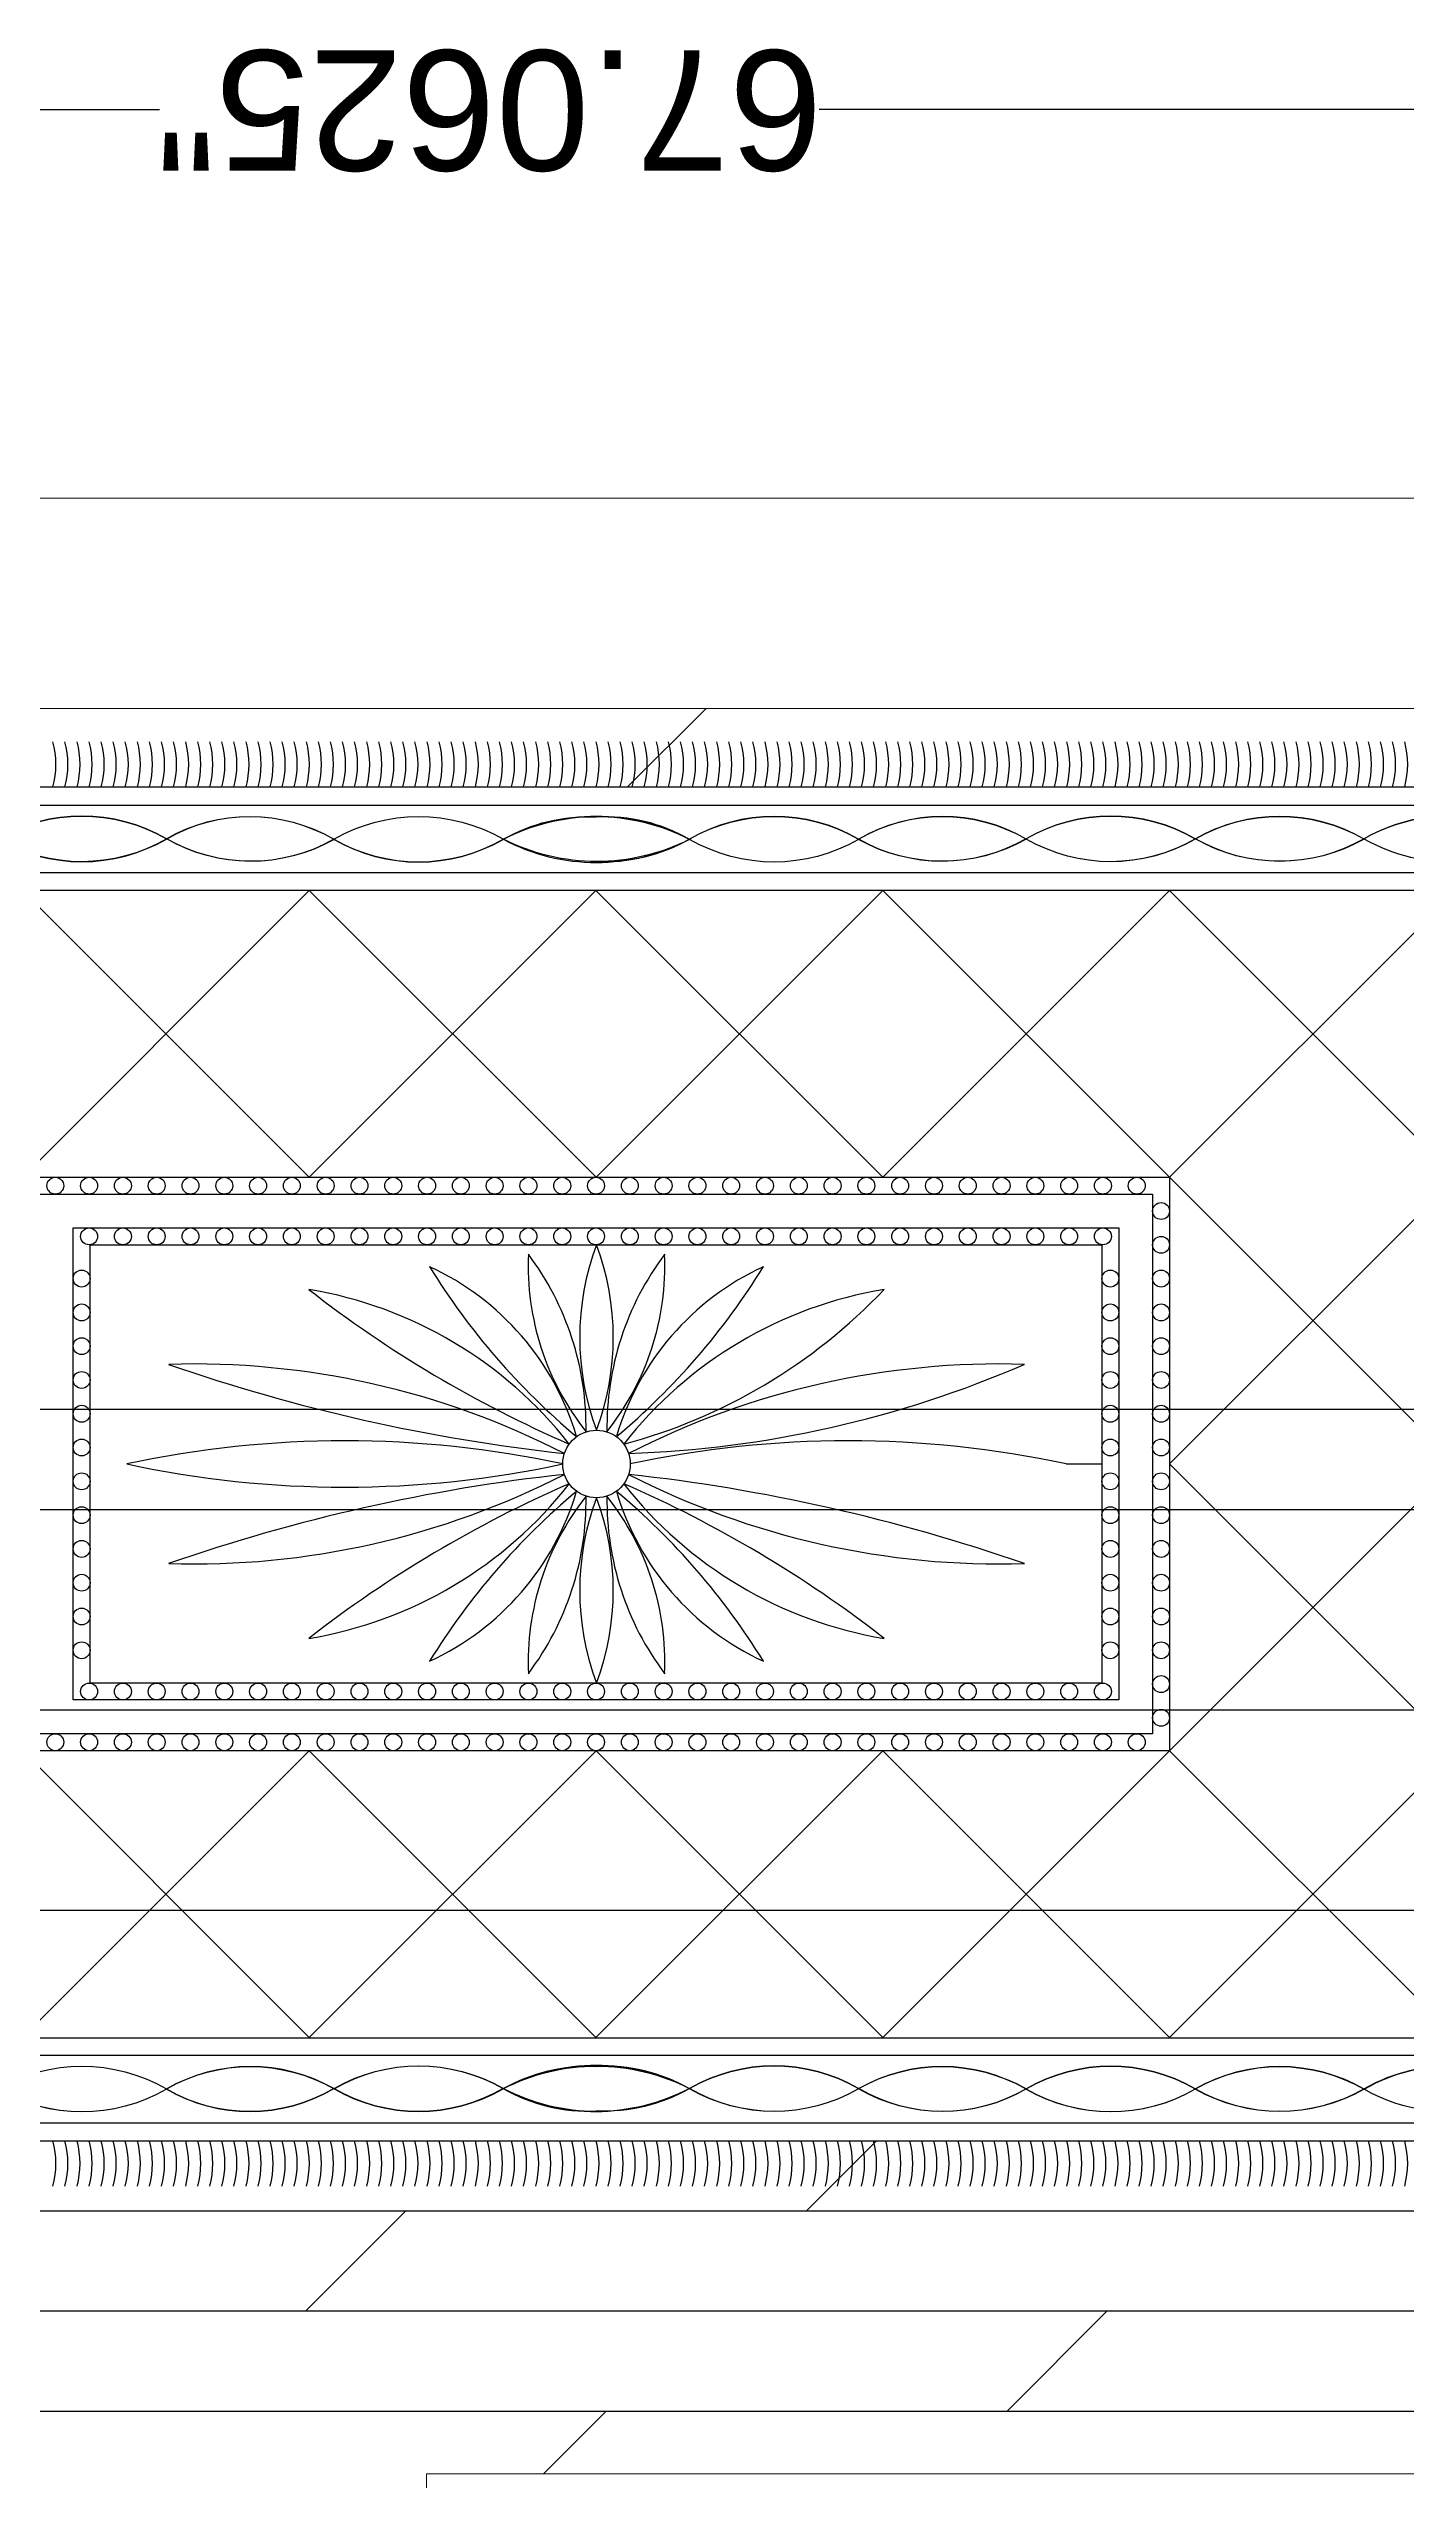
# Model space of a CAD drawing. Header units: inches. Extents: x -813 to 82, y -70 to 268.
# Drawn here: x -140.3 to -106.4, y 201.3 to 262 of the extents above; entities that cross this region are included whole.
import ezdxf

# ---------------------------------------------------------------- set-up
doc = ezdxf.new("R2010")
doc.units = ezdxf.units.IN
doc.header["$MEASUREMENT"] = 0
doc.layers.get('Defpoints').update_dxf_attribs({"color": 6})
doc.layers.add('Entry', color=1, linetype='Continuous', lineweight=0)
doc.layers.add('Furniture', color=4, linetype='Continuous', lineweight=0)
doc.layers.add('Golden', color=7, linetype='Continuous', lineweight=0, true_color=0xefe861)
for name, color, linetype in [('Hatch 01_UC', 7, 'Continuous'), ('RA-AP-02$0$FLPT', 30, 'Continuous'), ('Rugs', 201, 'Continuous'), ('S-DIM', 7, 'Continuous')]:
    doc.layers.add(name, color=color, linetype=linetype)
doc.layers.add('Walls', color=3, linetype='Continuous', plot=False)
doc.styles.get("Standard").update_dxf_attribs({"font": 'arial.ttf'})
doc.dimstyles.get("Standard").update_dxf_attribs({"dimtxt": 0.18, "dimasz": 0.18, "dimexe": 0.18, "dimexo": 0.0625, "dimgap": 0.09, "dimtad": 0, "dimtih": 1, "dimtoh": 1, "dimdec": 4, "dimzin": 1, "dimdsep": 46, "dimtxsty": 'Standard', "dimcen": 0.09, "dimadec": 0, "dimazin": 0, "dimtfac": 1, "dimtdec": 4, "dimtofl": 0, "dimtmove": 0, "dimatfit": 3, "dimfxl": 1, "dimtolj": 1, "dimtzin": 0, "dimarcsym": 0})

# ---------------------------------------------------------------- blocks, each defined once
blk = doc.blocks.new('C3')
at = {"layer": 'Golden'}
blk.add_lwpolyline([(-1499.9, 4500.1), (-1499.9, 0), (1499.9, 0), (1499.9, 4500.1), (-1499.9, 4500.1)], dxfattribs=at)
blk = doc.blocks.new('A$C4AB51BEB')
at = {"layer": 'RA-AP-02$0$FLPT', "color": 44}
for p, q in [((1.5568, -3.475), (-1.5552, -3.475)), ((1.5268, -3.505), (-1.5252, -3.505)), ((1.4148, -3.617), (-1.4132, -3.617)), ((1.3857, -3.6461), (-1.3841, -3.6461)), ((1.3857, -5.5479), (-1.3841, -5.5479)), ((1.4148, -5.577), (-1.4132, -5.577)), ((1.5568, -5.719), (-1.5552, -5.719)), ((1.5268, -5.689), (-1.5252, -5.689))]:
    blk.add_line(p, q, dxfattribs=at)
at = {"layer": 'RA-AP-02$0$FLPT', "color": 41}
for p, q in [((-1.3841, -4.5564), (-0.4738, -3.6461)), ((-1.3841, -4.0812), (-0.949, -3.6461)), ((-0.9501, -3.6461), (-0.4744, -4.1218)), ((-0.4749, -3.6461), (0.0008, -4.1218)), ((-0.4744, -4.1218), (0.0014, -3.6461)), ((0.0003, -3.6461), (0.476, -4.1218)), ((0.0008, -4.1218), (0.4765, -3.6461)), ((0.4755, -3.6461), (1.3857, -4.5564)), ((0.476, -4.1218), (0.9517, -3.6461)), ((-1.3841, -3.6873), (-0.9495, -4.1218)), ((-1.3841, -4.1625), (-0.9495, -4.597)), ((-1.3841, -5.0315), (-0.9495, -4.597)), ((-0.7783, -4.597), (-0.8375, -4.597)), ((-1.3841, -4.6376), (-0.4738, -5.5479)), ((0.4755, -5.5479), (1.3857, -4.6376)), ((-1.3841, -5.5067), (-0.9495, -5.0722)), ((-0.9501, -5.5479), (-0.4744, -5.0722)), ((-0.4749, -5.5479), (0.0008, -5.0722)), ((-0.4744, -5.0722), (0.0014, -5.5479)), ((0.0003, -5.5479), (0.476, -5.0722)), ((0.0008, -5.0722), (0.4765, -5.5479)), ((0.476, -5.0722), (0.9517, -5.5479)), ((-1.3841, -5.1128), (-0.949, -5.5479))]:
    blk.add_line(p, q, dxfattribs=at)
at = {"layer": 'RA-AP-02$0$FLPT', "color": 32}
for points in [[(-1.4942, -3.5355, -0.208244), (-1.2721, -3.5607, -0.263825), (-0.9921, -3.5607, -0.268498), (-0.7116, -3.561, -0.269722), (-0.4342, -3.5614, -0.27001), (-0.1542, -3.5619, -0.246548), (0.1548, -3.5619, -0.270557), (0.4353, -3.5617, -0.269731), (0.7127, -3.5607, -0.268499), (0.9932, -3.561, -0.266842)], [(0.9932, -5.633, -0.268499), (0.7127, -5.6333, -0.269684), (0.4353, -5.6323, -0.268998), (0.1543, -5.6323, -0.245476), (-0.1537, -5.6323, -0.268499), (-0.4342, -5.6326, -0.269722), (-0.7116, -5.633, -0.268498), (-0.9921, -5.6333, -0.265334), (-1.2716, -5.633, -0.208778), (-1.4942, -5.6585, -0.210272)], [(-1.4692, -4.597, -0.26897), (-1.4689, -4.3192, 0.267949), (-1.4689, -4.0392, -0.267949), (-1.4689, -3.7592, 0.150864), (-1.4322, -3.5981, 0.149963), (-1.2721, -3.5613, -0.267949), (-0.9921, -3.5613, 0.267949), (-0.7121, -3.5613, -0.271815), (-0.4347, -3.5617, -0.265575)], [(-1.4942, -3.5355, -0.208244), (-1.2721, -3.5607, 0.267949), (-0.9921, -3.5607, -0.267949), (-0.7121, -3.5607, 0.267091), (-0.4347, -3.5617)], [(-0.4347, -3.5617, 0.000516), (-0.4342, -3.5614, -0.267949), (-0.1542, -3.5614, 0.144878), (0.0003, -3.5985)], [(-0.4347, -3.5617, -0.000516), (-0.4342, -3.5619, 0.267949), (-0.1542, -3.5619, -0.144878), (0.0003, -3.5248, -0.144878)], [(0.4353, -3.5617, -0.000516), (0.4348, -3.5614, 0.267949), (0.1548, -3.5614, -0.144878), (0.0003, -3.5985)], [(0.4353, -3.5617, 0.000516), (0.4348, -3.5619, -0.267949), (0.1548, -3.5619, 0.144878), (0.0003, -3.5248, 0.144878)], [(1.4338, -3.598, -0.150936), (1.2727, -3.5613, 0.267949), (0.9927, -3.5613, -0.267949), (0.7127, -3.5613, 0.271815), (0.4353, -3.5617, 0.267091), (0.7127, -3.5607, -0.267949), (0.9927, -3.5607, 0.267949), (1.2727, -3.5607, -0.209385), (1.496, -3.5359, 0.209385)], [(0.9927, -3.5613, -0.267949), (0.7127, -3.5613, -0.265582), (0.4348, -3.5614, -0.270489), (0.1543, -3.5617, -0.241137), (-0.1542, -3.5619, -0.267949), (-0.4342, -3.5619, -0.263498), (-0.7121, -3.5613, -0.267949), (-0.9921, -3.5613, -0.265891), (-1.2721, -3.5607, -0.153264), (-1.4322, -3.5981, -0.151385)], [(-1.4322, -5.5959, -0.149963), (-1.2721, -5.6327, -0.265333), (-0.9926, -5.633, -0.268499), (-0.7121, -5.6327, -0.263498), (-0.4342, -5.6321, -0.267949), (-0.1542, -5.6321, -0.237901), (0.1543, -5.6323, -0.268499), (0.4348, -5.6321, -0.265012), (0.7122, -5.633, -0.268508), (0.9927, -5.6327, -0.265886)], [(-1.4692, -4.597, 0.26897), (-1.4689, -4.8748, -0.267949), (-1.4689, -5.1548, 0.267949), (-1.4689, -5.4348, -0.150864), (-1.4322, -5.5959, -0.149963), (-1.2721, -5.6327, 0.267949), (-0.9921, -5.6327, -0.267949), (-0.7121, -5.6327, 0.271815), (-0.4347, -5.6323, 0.265575)], [(-1.4942, -5.6585, 0.208244), (-1.2721, -5.6333, -0.267949), (-0.9921, -5.6333, 0.267949), (-0.7121, -5.6333, -0.267091), (-0.4347, -5.6323)], [(-0.4347, -5.6323, 0.000516), (-0.4342, -5.6321, -0.267949), (-0.1542, -5.6321, 0.144878), (0.0003, -5.6692, 0.144878)], [(-0.4347, -5.6323, -0.000516), (-0.4342, -5.6326, 0.267949), (-0.1542, -5.6326, -0.144878), (0.0003, -5.5955)], [(0.4353, -5.6323, -0.000516), (0.4348, -5.6321, 0.267949), (0.1548, -5.6321, -0.144878), (0.0003, -5.6692, -0.144878)], [(1.4338, -5.596, 0.150936), (1.2727, -5.6327, -0.267949), (0.9927, -5.6327, 0.267949), (0.7127, -5.6327, -0.271815), (0.4353, -5.6323, -0.267091), (0.7127, -5.6333, 0.267949), (0.9927, -5.6333, -0.267949), (1.2727, -5.6333, 0.209385), (1.496, -5.6581, -0.209385)]]:
    blk.add_lwpolyline(points, format="xyb", dxfattribs=at)
at = {"layer": 'RA-AP-02$0$FLPT', "color": 44}
for points in [[(0.9512, -4.1218), (0.9512, -5.0722), (-0.9495, -5.0722), (-0.9495, -4.1218)], [(0.9232, -4.1498), (0.9232, -5.0442), (-0.9215, -5.0442), (-0.9215, -4.1498)], [(0.8672, -4.2058), (0.8672, -4.9882), (-0.8655, -4.9882), (-0.8655, -4.2058)], [(0.8392, -4.2338), (0.8392, -4.9602), (-0.8375, -4.9602), (-0.8375, -4.2338)]]:
    blk.add_lwpolyline(points, close=True, dxfattribs=at)
at = {"layer": 'RA-AP-02$0$FLPT', "color": 41}
for centre, radius in [((-0.8952, -4.1358), 0.014), ((-0.8392, -4.1358), 0.014), ((-0.7832, -4.1358), 0.014), ((-0.7272, -4.1358), 0.014), ((-0.6712, -4.1358), 0.014), ((-0.6152, -4.1358), 0.014), ((-0.5592, -4.1358), 0.014), ((-0.5032, -4.1358), 0.014), ((-0.4472, -4.1358), 0.014), ((-0.3912, -4.1358), 0.014), ((-0.3352, -4.1358), 0.014), ((-0.2792, -4.1358), 0.014), ((-0.2232, -4.1358), 0.014), ((-0.1672, -4.1358), 0.014), ((-0.1112, -4.1358), 0.014), ((-0.0552, -4.1358), 0.014), ((0.0008, -4.1358), 0.014), ((0.0568, -4.1358), 0.014), ((0.1128, -4.1358), 0.014), ((0.1688, -4.1358), 0.014), ((0.2248, -4.1358), 0.014), ((0.2808, -4.1358), 0.014), ((0.3368, -4.1358), 0.014), ((0.3928, -4.1358), 0.014), ((0.4488, -4.1358), 0.014), ((0.5048, -4.1358), 0.014), ((0.5608, -4.1358), 0.014), ((0.6168, -4.1358), 0.014), ((0.6728, -4.1358), 0.014), ((0.7288, -4.1358), 0.014), ((0.7848, -4.1358), 0.014), ((0.8408, -4.1358), 0.014), ((0.8968, -4.1358), 0.014), ((-0.9355, -4.1762), 0.014), ((-0.9355, -4.2322), 0.014), ((-0.8392, -4.2198), 0.014), ((-0.7832, -4.2198), 0.014), ((-0.7272, -4.2198), 0.014), ((-0.6712, -4.2198), 0.014), ((-0.6152, -4.2198), 0.014), ((-0.5592, -4.2198), 0.014), ((-0.5032, -4.2198), 0.014), ((-0.4472, -4.2198), 0.014), ((-0.3912, -4.2198), 0.014), ((-0.3352, -4.2198), 0.014), ((-0.2792, -4.2198), 0.014), ((-0.2232, -4.2198), 0.014), ((-0.1672, -4.2198), 0.014), ((-0.1112, -4.2198), 0.014), ((-0.0552, -4.2198), 0.014), ((0.0008, -4.2198), 0.014), ((0.0568, -4.2198), 0.014), ((0.1128, -4.2198), 0.014), ((0.1688, -4.2198), 0.014), ((0.2248, -4.2198), 0.014), ((0.2808, -4.2198), 0.014), ((0.3368, -4.2198), 0.014), ((0.3928, -4.2198), 0.014), ((0.4488, -4.2198), 0.014), ((0.5048, -4.2198), 0.014), ((0.5608, -4.2198), 0.014), ((0.6168, -4.2198), 0.014), ((0.6728, -4.2198), 0.014), ((0.7288, -4.2198), 0.014), ((0.7848, -4.2198), 0.014), ((0.8408, -4.2198), 0.014), ((-0.9355, -4.2882), 0.014), ((-0.8515, -4.2882), 0.014), ((0.8532, -4.2882), 0.014), ((-0.9355, -4.3442), 0.014), ((-0.8515, -4.3442), 0.014), ((0.8532, -4.3442), 0.014), ((-0.9355, -4.4002), 0.014), ((-0.8515, -4.4002), 0.014), ((0.8532, -4.4002), 0.014), ((-0.9355, -4.4562), 0.014), ((-0.8515, -4.4562), 0.014), ((0.8532, -4.4562), 0.014), ((-0.9355, -4.5122), 0.014), ((-0.8515, -4.5122), 0.014), ((0.8532, -4.5122), 0.014), ((0, -4.597), 0.056), ((-0.9355, -4.5682), 0.014), ((-0.8515, -4.5682), 0.014), ((0.8532, -4.5682), 0.014), ((-0.9355, -4.6242), 0.014), ((-0.8515, -4.6242), 0.014), ((0.8532, -4.6242), 0.014), ((-0.9355, -4.6802), 0.014), ((-0.8515, -4.6802), 0.014), ((0.8532, -4.6802), 0.014), ((-0.9355, -4.7362), 0.014), ((-0.8515, -4.7362), 0.014), ((0.8532, -4.7362), 0.014), ((-0.9355, -4.7922), 0.014), ((-0.8515, -4.7922), 0.014), ((0.8532, -4.7922), 0.014), ((-0.9355, -4.8482), 0.014), ((-0.8515, -4.8482), 0.014), ((0.8532, -4.8482), 0.014), ((-0.9355, -4.9042), 0.014), ((-0.8515, -4.9042), 0.014), ((0.8532, -4.9042), 0.014), ((-0.9355, -4.9602), 0.014), ((-0.8392, -4.9742), 0.014), ((-0.7832, -4.9742), 0.014), ((-0.7272, -4.9742), 0.014), ((-0.6712, -4.9742), 0.014), ((-0.6152, -4.9742), 0.014), ((-0.5592, -4.9742), 0.014), ((-0.5032, -4.9742), 0.014), ((-0.4472, -4.9742), 0.014), ((-0.3912, -4.9742), 0.014), ((-0.3352, -4.9742), 0.014), ((-0.2792, -4.9742), 0.014), ((-0.2232, -4.9742), 0.014), ((-0.1672, -4.9742), 0.014), ((-0.1112, -4.9742), 0.014), ((-0.0552, -4.9742), 0.014), ((0.0008, -4.9742), 0.014), ((0.0568, -4.9742), 0.014), ((0.1128, -4.9742), 0.014), ((0.1688, -4.9742), 0.014), ((0.2248, -4.9742), 0.014), ((0.2808, -4.9742), 0.014), ((0.3368, -4.9742), 0.014), ((0.3928, -4.9742), 0.014), ((0.4488, -4.9742), 0.014), ((0.5048, -4.9742), 0.014), ((0.5608, -4.9742), 0.014), ((0.6168, -4.9742), 0.014), ((0.6728, -4.9742), 0.014), ((0.7288, -4.9742), 0.014), ((0.7848, -4.9742), 0.014), ((0.8408, -4.9742), 0.014), ((-0.9355, -5.0162), 0.014), ((-0.8952, -5.0582), 0.014), ((-0.8392, -5.0582), 0.014), ((-0.7832, -5.0582), 0.014), ((-0.7272, -5.0582), 0.014), ((-0.6712, -5.0582), 0.014), ((-0.6152, -5.0582), 0.014), ((-0.5592, -5.0582), 0.014), ((-0.5032, -5.0582), 0.014), ((-0.4472, -5.0582), 0.014), ((-0.3912, -5.0582), 0.014), ((-0.3352, -5.0582), 0.014), ((-0.2792, -5.0582), 0.014), ((-0.2232, -5.0582), 0.014), ((-0.1672, -5.0582), 0.014), ((-0.1112, -5.0582), 0.014), ((-0.0552, -5.0582), 0.014), ((0.0008, -5.0582), 0.014), ((0.0568, -5.0582), 0.014), ((0.1128, -5.0582), 0.014), ((0.1688, -5.0582), 0.014), ((0.2248, -5.0582), 0.014), ((0.2808, -5.0582), 0.014), ((0.3368, -5.0582), 0.014), ((0.3928, -5.0582), 0.014), ((0.4488, -5.0582), 0.014), ((0.5048, -5.0582), 0.014), ((0.5608, -5.0582), 0.014), ((0.6168, -5.0582), 0.014), ((0.6728, -5.0582), 0.014), ((0.7288, -5.0582), 0.014), ((0.7848, -5.0582), 0.014), ((0.8408, -5.0582), 0.014), ((0.8968, -5.0582), 0.014)]:
    blk.add_circle(centre, radius, dxfattribs=at)
for centre, radius, start, end in [((-1.2011, -3.4375), 0.1431, 164.8107, 195.1893), ((-1.1811, -3.4375), 0.1431, 164.8107, 195.1893), ((-1.1611, -3.4375), 0.1431, 164.8107, 195.1893), ((-1.1411, -3.4375), 0.1431, 164.8107, 195.1893), ((-1.1211, -3.4375), 0.1431, 164.8107, 195.1893), ((-1.1011, -3.4375), 0.1431, 164.8107, 195.1893), ((-1.0811, -3.4375), 0.1431, 164.8107, 195.1893), ((-1.0611, -3.4375), 0.1431, 164.8107, 195.1893), ((-1.0411, -3.4375), 0.1431, 164.8107, 195.1893), ((-1.0211, -3.4375), 0.1431, 164.8107, 195.1893), ((-1.0011, -3.4375), 0.1431, 164.8107, 195.1893), ((-0.9811, -3.4375), 0.1431, 164.8107, 195.1893), ((-0.9611, -3.4375), 0.1431, 164.8107, 195.1893), ((-0.9411, -3.4375), 0.1431, 164.8107, 195.1893), ((-0.9211, -3.4375), 0.1431, 164.8107, 195.1893), ((-0.9011, -3.4375), 0.1431, 164.8107, 195.1893), ((-0.8811, -3.4375), 0.1431, 164.8107, 195.1893), ((-0.8611, -3.4375), 0.1431, 164.8107, 195.1893), ((-0.8411, -3.4375), 0.1431, 164.8107, 195.1893), ((-0.8211, -3.4375), 0.1431, 164.8107, 195.1893), ((-0.8011, -3.4375), 0.1431, 164.8107, 195.1893), ((-0.7811, -3.4375), 0.1431, 164.8107, 195.1893), ((-0.7611, -3.4375), 0.1431, 164.8107, 195.1893), ((-0.7411, -3.4375), 0.1431, 164.8107, 195.1893), ((-0.7211, -3.4375), 0.1431, 164.8107, 195.1893), ((-0.7011, -3.4375), 0.1431, 164.8107, 195.1893), ((-0.6811, -3.4375), 0.1431, 164.8107, 195.1893), ((-0.6611, -3.4375), 0.1431, 164.8107, 195.1893), ((-0.6411, -3.4375), 0.1431, 164.8107, 195.1893), ((-0.6211, -3.4375), 0.1431, 164.8107, 195.1893), ((-0.6011, -3.4375), 0.1431, 164.8107, 195.1893), ((-0.5811, -3.4375), 0.1431, 164.8107, 195.1893), ((-0.5611, -3.4375), 0.1431, 164.8107, 195.1893), ((-0.5411, -3.4375), 0.1431, 164.8107, 195.1893), ((-0.5211, -3.4375), 0.1431, 164.8107, 195.1893), ((-0.5011, -3.4375), 0.1431, 164.8107, 195.1893), ((-0.4811, -3.4375), 0.1431, 164.8107, 195.1893), ((-0.4611, -3.4375), 0.1431, 164.8107, 195.1893), ((-0.4411, -3.4375), 0.1431, 164.8107, 195.1893), ((-0.4211, -3.4375), 0.1431, 164.8107, 195.1893), ((-0.4011, -3.4375), 0.1431, 164.8107, 195.1893), ((-0.3811, -3.4375), 0.1431, 164.8107, 195.1893), ((-0.3611, -3.4375), 0.1431, 164.8107, 195.1893), ((-0.3411, -3.4375), 0.1431, 164.8107, 195.1893), ((-0.3211, -3.4375), 0.1431, 164.8107, 195.1893), ((-0.3011, -3.4375), 0.1431, 164.8107, 195.1893), ((-0.2811, -3.4375), 0.1431, 164.8107, 195.1893), ((-0.2611, -3.4375), 0.1431, 164.8107, 195.1893), ((-0.2411, -3.4375), 0.1431, 164.8107, 195.1893), ((-0.2211, -3.4375), 0.1431, 164.8107, 195.1893), ((-0.2011, -3.4375), 0.1431, 164.8107, 195.1893), ((-0.1811, -3.4375), 0.1431, 164.8107, 195.1893), ((-0.1611, -3.4375), 0.1431, 164.8107, 195.1893), ((-0.1411, -3.4375), 0.1431, 164.8107, 195.1893), ((-0.1211, -3.4375), 0.1431, 164.8107, 195.1893), ((-0.1011, -3.4375), 0.1431, 164.8107, 195.1893), ((-0.0811, -3.4375), 0.1431, 164.8107, 195.1893), ((-0.0611, -3.4375), 0.1431, 164.8107, 195.1893), ((-0.0411, -3.4375), 0.1431, 164.8107, 195.1893), ((-0.0211, -3.4375), 0.1431, 164.8107, 195.1893), ((-0.0011, -3.4375), 0.1431, 164.8107, 195.1893), ((0.0189, -3.4375), 0.1431, 164.8107, 195.1893), ((0.0389, -3.4375), 0.1431, 164.8107, 195.1893), ((0.0589, -3.4375), 0.1431, 164.8107, 195.1893), ((0.0789, -3.4375), 0.1431, 164.8107, 195.1893), ((0.0989, -3.4375), 0.1431, 164.8107, 195.1893), ((0.1189, -3.4375), 0.1431, 164.8107, 195.1893), ((0.1389, -3.4375), 0.1431, 164.8107, 195.1893), ((0.1589, -3.4375), 0.1431, 164.8107, 195.1893), ((0.1789, -3.4375), 0.1431, 164.8107, 195.1893), ((0.1989, -3.4375), 0.1431, 164.8107, 195.1893), ((0.2189, -3.4375), 0.1431, 164.8107, 195.1893), ((0.2389, -3.4375), 0.1431, 164.8107, 195.1893), ((0.2589, -3.4375), 0.1431, 164.8107, 195.1893), ((0.2789, -3.4375), 0.1431, 164.8107, 195.1893), ((0.2989, -3.4375), 0.1431, 164.8107, 195.1893), ((0.3189, -3.4375), 0.1431, 164.8107, 195.1893), ((0.3389, -3.4375), 0.1431, 164.8107, 195.1893), ((0.3589, -3.4375), 0.1431, 164.8107, 195.1893), ((0.3789, -3.4375), 0.1431, 164.8107, 195.1893), ((0.3989, -3.4375), 0.1431, 164.8107, 195.1893), ((0.4189, -3.4375), 0.1431, 164.8107, 195.1893), ((0.4389, -3.4375), 0.1431, 164.8107, 195.1893), ((0.4589, -3.4375), 0.1431, 164.8107, 195.1893), ((0.4789, -3.4375), 0.1431, 164.8107, 195.1893), ((0.4989, -3.4375), 0.1431, 164.8107, 195.1893), ((0.5189, -3.4375), 0.1431, 164.8107, 195.1893), ((0.5389, -3.4375), 0.1431, 164.8107, 195.1893), ((0.5589, -3.4375), 0.1431, 164.8107, 195.1893), ((0.5789, -3.4375), 0.1431, 164.8107, 195.1893), ((0.5989, -3.4375), 0.1431, 164.8107, 195.1893), ((0.6189, -3.4375), 0.1431, 164.8107, 195.1893), ((0.6389, -3.4375), 0.1431, 164.8107, 195.1893), ((0.6589, -3.4375), 0.1431, 164.8107, 195.1893), ((0.6789, -3.4375), 0.1431, 164.8107, 195.1893), ((0.6989, -3.4375), 0.1431, 164.8107, 195.1893), ((0.7189, -3.4375), 0.1431, 164.8107, 195.1893), ((0.7389, -3.4375), 0.1431, 164.8107, 195.1893), ((0.7589, -3.4375), 0.1431, 164.8107, 195.1893), ((0.7789, -3.4375), 0.1431, 164.8107, 195.1893), ((0.7989, -3.4375), 0.1431, 164.8107, 195.1893), ((0.8189, -3.4375), 0.1431, 164.8107, 195.1893), ((0.8389, -3.4375), 0.1431, 164.8107, 195.1893), ((0.8589, -3.4375), 0.1431, 164.8107, 195.1893), ((0.8789, -3.4375), 0.1431, 164.8107, 195.1893), ((0.8989, -3.4375), 0.1431, 164.8107, 195.1893), ((0.9189, -3.4375), 0.1431, 164.8107, 195.1893), ((0.9389, -3.4375), 0.1431, 164.8107, 195.1893), ((0.9589, -3.4375), 0.1431, 164.8107, 195.1893), ((0.9789, -3.4375), 0.1431, 164.8107, 195.1893), ((0.9989, -3.4375), 0.1431, 164.8107, 195.1893), ((1.0189, -3.4375), 0.1431, 164.8107, 195.1893), ((1.0389, -3.4375), 0.1431, 164.8107, 195.1893), ((-0.4662, -4.6804), 0.452, 16.542, 65.2186), ((0.7117, -3.6607), 1.1611, 211.6478, 230.1128), ((0.3312, -4.2678), 0.4445, 177.6197, 218.368), ((-0.4944, -4.536), 0.4771, 359.0683, 36.9195), ((0.4105, -4.3874), 0.4383, 159.4857, 200.5143), ((-0.4105, -4.3874), 0.4383, 339.4857, 20.5143), ((0.4944, -4.536), 0.4771, 143.0805, 180.9317), ((-0.3312, -4.2678), 0.4445, 321.632, 2.3803), ((-0.7117, -3.6607), 1.1611, 309.8872, 328.3522), ((0.4662, -4.6804), 0.452, 114.7814, 163.458), ((-0.5894, -4.989), 0.6904, 37.9836, 80.5854), ((0.7509, -2.7329), 1.9968, 232.0693, 246.4997), ((-0.7509, -2.7329), 1.9968, 293.5003, 307.9307), ((0.5894, -4.989), 0.6904, 99.4146, 142.0164), ((-0.6676, -5.7773), 1.346, 62.8428, 91.7609), ((0.6676, -5.7773), 1.346, 88.2391, 117.1572), ((0.2719, -1.6075), 2.9899, 250.8479, 263.7558), ((-0.2719, -1.6075), 2.9899, 276.2442, 289.1521), ((0.4171, -6.2757), 1.7171, 77.8591, 102.1409), ((-0.4171, -2.9183), 1.7171, 257.8591, 282.1409), ((0.0082, -6.4158), 1.8025, 91.9525, 113.4438), ((-0.6676, -3.4167), 1.346, 268.2391, 297.1572), ((-0.5894, -4.205), 0.6904, 279.4146, 322.0164), ((0.1938, -5.5234), 0.925, 104.9836, 136.4473), ((0.5894, -4.205), 0.6904, 217.9836, 260.5854), ((-0.7509, -6.4611), 1.9968, 52.0693, 66.4997), ((0.6676, -3.4167), 1.346, 242.8428, 271.7609), ((-0.2719, -7.5865), 2.9899, 70.8479, 83.7558), ((0.4171, -2.9183), 1.7171, 257.8591, 282.1409), ((-0.4662, -4.5136), 0.452, 294.7814, 343.458), ((0.7117, -5.5333), 1.1611, 129.8872, 148.3522), ((0.3312, -4.9262), 0.4445, 141.632, 182.3803), ((-0.4944, -4.658), 0.4771, 323.0805, 0.9317), ((0.4105, -4.8066), 0.4383, 159.4857, 200.5143), ((-0.4105, -4.8066), 0.4383, 339.4857, 20.5143), ((0.4944, -4.658), 0.4771, 179.0683, 216.9195), ((-0.3312, -4.9262), 0.4445, 357.6197, 38.368), ((-0.7117, -5.5333), 1.1611, 31.6478, 50.1128), ((0.4662, -4.5136), 0.452, 196.542, 245.2186), ((-1.2011, -5.7565), 0.1431, 164.8107, 195.1893), ((-1.1811, -5.7565), 0.1431, 164.8107, 195.1893), ((-1.1611, -5.7565), 0.1431, 164.8107, 195.1893), ((-1.1411, -5.7565), 0.1431, 164.8107, 195.1893), ((-1.1211, -5.7565), 0.1431, 164.8107, 195.1893), ((-1.1011, -5.7565), 0.1431, 164.8107, 195.1893), ((-1.0811, -5.7565), 0.1431, 164.8107, 195.1893), ((-1.0611, -5.7565), 0.1431, 164.8107, 195.1893), ((-1.0411, -5.7565), 0.1431, 164.8107, 195.1893), ((-1.0211, -5.7565), 0.1431, 164.8107, 195.1893), ((-1.0011, -5.7565), 0.1431, 164.8107, 195.1893), ((-0.9811, -5.7565), 0.1431, 164.8107, 195.1893), ((-0.9611, -5.7565), 0.1431, 164.8107, 195.1893), ((-0.9411, -5.7565), 0.1431, 164.8107, 195.1893), ((-0.9211, -5.7565), 0.1431, 164.8107, 195.1893), ((-0.9011, -5.7565), 0.1431, 164.8107, 195.1893), ((-0.8811, -5.7565), 0.1431, 164.8107, 195.1893), ((-0.8611, -5.7565), 0.1431, 164.8107, 195.1893), ((-0.8411, -5.7565), 0.1431, 164.8107, 195.1893), ((-0.8211, -5.7565), 0.1431, 164.8107, 195.1893), ((-0.8011, -5.7565), 0.1431, 164.8107, 195.1893), ((-0.7811, -5.7565), 0.1431, 164.8107, 195.1893), ((-0.7611, -5.7565), 0.1431, 164.8107, 195.1893), ((-0.7411, -5.7565), 0.1431, 164.8107, 195.1893), ((-0.7211, -5.7565), 0.1431, 164.8107, 195.1893), ((-0.7011, -5.7565), 0.1431, 164.8107, 195.1893), ((-0.6811, -5.7565), 0.1431, 164.8107, 195.1893), ((-0.6611, -5.7565), 0.1431, 164.8107, 195.1893), ((-0.6411, -5.7565), 0.1431, 164.8107, 195.1893), ((-0.6211, -5.7565), 0.1431, 164.8107, 195.1893), ((-0.6011, -5.7565), 0.1431, 164.8107, 195.1893), ((-0.5811, -5.7565), 0.1431, 164.8107, 195.1893), ((-0.5611, -5.7565), 0.1431, 164.8107, 195.1893), ((-0.5411, -5.7565), 0.1431, 164.8107, 195.1893), ((-0.5211, -5.7565), 0.1431, 164.8107, 195.1893), ((-0.5011, -5.7565), 0.1431, 164.8107, 195.1893), ((-0.4811, -5.7565), 0.1431, 164.8107, 195.1893), ((-0.4611, -5.7565), 0.1431, 164.8107, 195.1893), ((-0.4411, -5.7565), 0.1431, 164.8107, 195.1893), ((-0.4211, -5.7565), 0.1431, 164.8107, 195.1893), ((-0.4011, -5.7565), 0.1431, 164.8107, 195.1893), ((-0.3811, -5.7565), 0.1431, 164.8107, 195.1893), ((-0.3611, -5.7565), 0.1431, 164.8107, 195.1893), ((-0.3411, -5.7565), 0.1431, 164.8107, 195.1893), ((-0.3211, -5.7565), 0.1431, 164.8107, 195.1893), ((-0.3011, -5.7565), 0.1431, 164.8107, 195.1893), ((-0.2811, -5.7565), 0.1431, 164.8107, 195.1893), ((-0.2611, -5.7565), 0.1431, 164.8107, 195.1893), ((-0.2411, -5.7565), 0.1431, 164.8107, 195.1893), ((-0.2211, -5.7565), 0.1431, 164.8107, 195.1893), ((-0.2011, -5.7565), 0.1431, 164.8107, 195.1893), ((-0.1811, -5.7565), 0.1431, 164.8107, 195.1893), ((-0.1611, -5.7565), 0.1431, 164.8107, 195.1893), ((-0.1411, -5.7565), 0.1431, 164.8107, 195.1893), ((-0.1211, -5.7565), 0.1431, 164.8107, 195.1893), ((-0.1011, -5.7565), 0.1431, 164.8107, 195.1893), ((-0.0811, -5.7565), 0.1431, 164.8107, 195.1893), ((-0.0611, -5.7565), 0.1431, 164.8107, 195.1893), ((-0.0411, -5.7565), 0.1431, 164.8107, 195.1893), ((-0.0211, -5.7565), 0.1431, 164.8107, 195.1893), ((-0.0011, -5.7565), 0.1431, 164.8107, 195.1893), ((0.0189, -5.7565), 0.1431, 164.8107, 195.1893), ((0.0389, -5.7565), 0.1431, 164.8107, 195.1893), ((0.0589, -5.7565), 0.1431, 164.8107, 195.1893), ((0.0789, -5.7565), 0.1431, 164.8107, 195.1893), ((0.0989, -5.7565), 0.1431, 164.8107, 195.1893), ((0.1189, -5.7565), 0.1431, 164.8107, 195.1893), ((0.1389, -5.7565), 0.1431, 164.8107, 195.1893), ((0.1589, -5.7565), 0.1431, 164.8107, 195.1893), ((0.1789, -5.7565), 0.1431, 164.8107, 195.1893), ((0.1989, -5.7565), 0.1431, 164.8107, 195.1893), ((0.2189, -5.7565), 0.1431, 164.8107, 195.1893), ((0.2389, -5.7565), 0.1431, 164.8107, 195.1893), ((0.2589, -5.7565), 0.1431, 164.8107, 195.1893), ((0.2789, -5.7565), 0.1431, 164.8107, 195.1893), ((0.2989, -5.7565), 0.1431, 164.8107, 195.1893), ((0.3189, -5.7565), 0.1431, 164.8107, 195.1893), ((0.3389, -5.7565), 0.1431, 164.8107, 195.1893), ((0.3589, -5.7565), 0.1431, 164.8107, 195.1893), ((0.3789, -5.7565), 0.1431, 164.8107, 195.1893), ((0.3989, -5.7565), 0.1431, 164.8107, 195.1893), ((0.4189, -5.7565), 0.1431, 164.8107, 195.1893), ((0.4389, -5.7565), 0.1431, 164.8107, 195.1893), ((0.4589, -5.7565), 0.1431, 164.8107, 195.1893), ((0.4789, -5.7565), 0.1431, 164.8107, 195.1893), ((0.4989, -5.7565), 0.1431, 164.8107, 195.1893), ((0.5189, -5.7565), 0.1431, 164.8107, 195.1893), ((0.5389, -5.7565), 0.1431, 164.8107, 195.1893), ((0.5589, -5.7565), 0.1431, 164.8107, 195.1893), ((0.5789, -5.7565), 0.1431, 164.8107, 195.1893), ((0.5989, -5.7565), 0.1431, 164.8107, 195.1893), ((0.6189, -5.7565), 0.1431, 164.8107, 195.1893), ((0.6389, -5.7565), 0.1431, 164.8107, 195.1893), ((0.6589, -5.7565), 0.1431, 164.8107, 195.1893), ((0.6789, -5.7565), 0.1431, 164.8107, 195.1893), ((0.6989, -5.7565), 0.1431, 164.8107, 195.1893), ((0.7189, -5.7565), 0.1431, 164.8107, 195.1893), ((0.7389, -5.7565), 0.1431, 164.8107, 195.1893), ((0.7589, -5.7565), 0.1431, 164.8107, 195.1893), ((0.7789, -5.7565), 0.1431, 164.8107, 195.1893), ((0.7989, -5.7565), 0.1431, 164.8107, 195.1893), ((0.8189, -5.7565), 0.1431, 164.8107, 195.1893), ((0.8389, -5.7565), 0.1431, 164.8107, 195.1893), ((0.8589, -5.7565), 0.1431, 164.8107, 195.1893), ((0.8789, -5.7565), 0.1431, 164.8107, 195.1893), ((0.8989, -5.7565), 0.1431, 164.8107, 195.1893), ((0.9189, -5.7565), 0.1431, 164.8107, 195.1893), ((0.9389, -5.7565), 0.1431, 164.8107, 195.1893), ((0.9589, -5.7565), 0.1431, 164.8107, 195.1893), ((0.9789, -5.7565), 0.1431, 164.8107, 195.1893), ((0.9989, -5.7565), 0.1431, 164.8107, 195.1893), ((1.0189, -5.7565), 0.1431, 164.8107, 195.1893), ((1.0389, -5.7565), 0.1431, 164.8107, 195.1893)]:
    blk.add_arc(centre, radius, start, end, dxfattribs=at)
at = {"layer": 'RA-AP-02$0$FLPT', "color": 32}
for centre, radius, start, end in [((0.0003, -3.8565), 0.3326, 62.4159, 117.5841), ((0.0003, -3.2717), 0.3284, 242.026, 297.974), ((0.0003, -5.9223), 0.3284, 62.026, 117.974), ((0.0003, -5.3375), 0.3326, 242.4159, 297.5841)]:
    blk.add_arc(centre, radius, start, end, dxfattribs=at)
blk = doc.blocks.new('*D215')
at = {"layer": 'Defpoints', "color": 0, "lineweight": 0, "transparency": 16777216}
for p in [(-95.745, 260.488), (-162.808, 245.54), (-95.745, 245.54)]:
    blk.add_point(p, dxfattribs=at)
at = {"layer": 'S-DIM', "color": 0, "lineweight": -2, "transparency": 16777216}
for p, q in [((-162.808, 245.603), (-162.808, 260.668)), ((-162.628, 260.488), (-137.508, 260.488)), ((-95.925, 260.488), (-121.045, 260.488)), ((-95.745, 245.603), (-95.745, 260.668))]:
    blk.add_line(p, q, dxfattribs=at)
at = {"layer": 'S-DIM', "color": 0, "lineweight": 0, "transparency": 16777216}
for points in [[(-162.628, 260.458), (-162.628, 260.518), (-162.808, 260.488)], [(-95.925, 260.458), (-95.925, 260.518), (-95.745, 260.488)]]:
    blk.add_solid(points, dxfattribs=at)
at = {"layer": 'S-DIM', "color": 0, "lineweight": 5, "transparency": 16777216, "insert": (-129.276, 260.488), "char_height": 0.18, "attachment_point": 5, "rotation": 180}
blk.add_mtext('\\A1;{\\H16.66667x;67.0625"}', dxfattribs=at)

msp = doc.modelspace()

# ---------------------------------------------------------------- linework, layer by layer
at = {"layer": 'Entry', "lineweight": 5}
for p, q in [((-95.74502, 250.79026), (-162.80752, 250.79026)), ((-162.80752, 245.54026), (-95.74502, 245.54026))]:
    msp.add_line(p, q, dxfattribs=at)
at = {"layer": 'Hatch 01_UC', "color": 44, "linetype": 'Continuous', "transparency": 33554636}
for p, q in [((-123.87002, 245.54026), (-125.82933, 243.58094)), ((-113.87002, 245.54026), (-113.87002, 245.54026)), ((-103.18617, 228.04026), (-150.04904, 228.04026)), ((-103.18617, 225.54026), (-150.04904, 225.54026)), ((-103.18617, 220.54026), (-150.04904, 220.54026)), ((-103.18617, 215.54026), (-150.04904, 215.54026)), ((-119.6212, 209.78908), (-121.37002, 208.04026)), ((-74.02882, 208.04026), (-178.87002, 208.04026)), ((-131.37002, 208.04026), (-133.87002, 205.54026)), ((-73.96211, 205.54026), (-178.87002, 205.54026)), ((-113.87002, 205.54026), (-116.37002, 203.04026)), ((3.35489, 203.04026), (-178.87002, 203.04026)), ((-126.37002, 203.04026), (-127.92755, 201.48273))]:
    msp.add_line(p, q, dxfattribs=at)
at = {"layer": 'Walls', "lineweight": 5}
for points in [[(-178.87002, -29.70974), (26.12998, -29.70974), (31.37998, -29.70974), (31.37998, -24.45974), (31.37998, 245.54026), (31.37998, 250.79026), (26.12998, 250.79026), (-178.87002, 250.79026), (-184.12002, 250.79026), (-184.12002, 245.54026), (-184.12002, -24.45974), (-184.12002, -29.70974)], [(26.12998, -24.45974), (26.12998, 245.54026), (-178.87002, 245.54026), (-178.87002, -24.45974)]]:
    msp.add_lwpolyline(points, close=True, dxfattribs=at)

# ---------------------------------------------------------------- block references
at = {"layer": 'Furniture', "color": 44, "lineweight": 5, "xscale": 15.05876431342676, "yscale": 15.05876431342676, "zscale": 15.05876431342676, "rotation": 180}
msp.add_blockref('A$C4AB51BEB', (-126.60519, 157.45987), dxfattribs=at)
at = {"layer": 'Rugs', "xscale": 0.0285, "yscale": 0.0285, "zscale": 0.0285, "rotation": 270}
msp.add_blockref('C3', (-130.84923, 158.73611), dxfattribs=at)

# ---------------------------------------------------------------- dimensions: what is measured, and where the dimension line sits
at = {"layer": 'S-DIM', "lineweight": 5}
dim = msp.add_linear_dim(base=(-95.74502, 260.48778), p1=(-162.80752, 245.54026), p2=(-95.74502, 245.54026), angle=180, text='{\\H16.66667x;<>}', dimstyle='Standard', override={"dimpost": '"'}, dxfattribs=at)
dim.commit()
dim.dimension.update_dxf_attribs({"geometry": '*D215', "text_midpoint": (-129.27627, 260.48778)})

doc.saveas('drawing.dxf')
